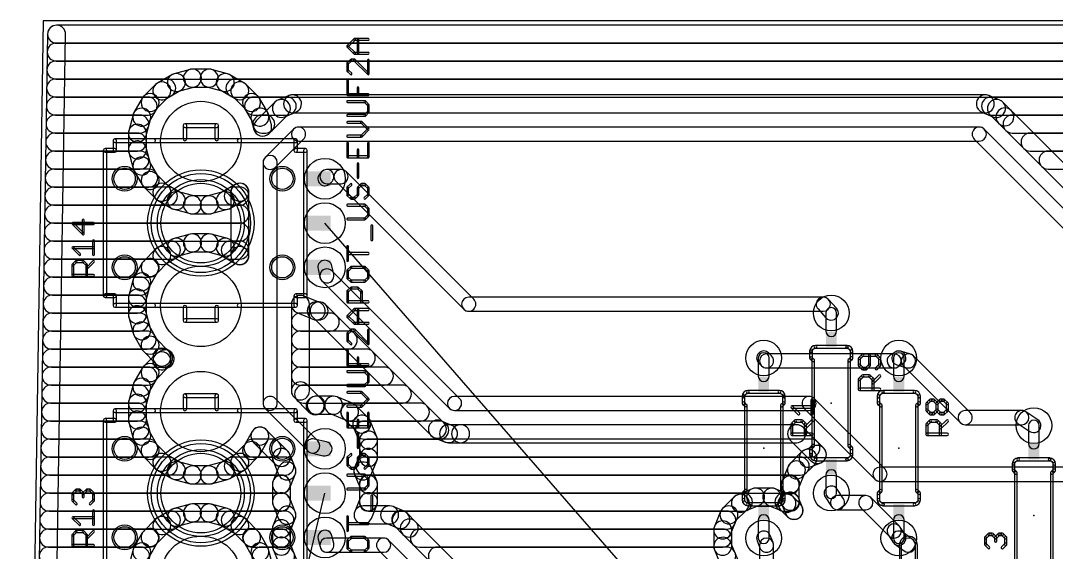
# Model space of a CAD drawing. Extents: x -1 to 100, y 0 to 80.
# Drawn here: x -1.3 to 57.1, y 50 to 80 of the extents above; entities that cross this region are included whole.
import ezdxf

# ---------------------------------------------------------------- set-up
doc = ezdxf.new("R2010")
doc.units = 0
for name, color, linetype in [('1', 22, 'CONTINUOUS'), ('17', 82, 'CONTINUOUS'), ('19', 53, 'CONTINUOUS'), ('20', 7, 'CONTINUOUS'), ('21', 253, 'CONTINUOUS'), ('23', 7, 'CONTINUOUS'), ('25', 253, 'CONTINUOUS'), ('27', 253, 'CONTINUOUS'), ('51', 253, 'CONTINUOUS')]:
    doc.layers.add(name, color=color, linetype=linetype)

# ---------------------------------------------------------------- blocks, each defined once
blk = doc.blocks.new('RECT')
blk.add_solid([(-0.5, -0.5), (0.5, -0.5), (-0.5, 0.5), (0.5, 0.5)])
blk = doc.blocks.new('ROUNDP')
blk.add_circle((0, 0), 0.5)

msp = doc.modelspace()

# ---------------------------------------------------------------- linework, layer by layer
at = {"layer": '1'}
for points in [[(0.0121, 0.7539), (1.2579, 79.2299, 1), (0.2421, 79.2461), (-1.0037, 0.7701, 1)], [(0.75, 78.73), (99.2258, 78.73, 1), (99.2258, 79.746), (0.75, 79.746, 1)], [(0.734, 77.724), (99.2098, 77.724, 1), (99.2098, 78.74), (0.734, 78.74, 1)], [(0.7179, 76.708), (99.1937, 76.708, 1), (99.1937, 77.724), (0.7179, 77.724, 1)], [(8.2875, 77.2487), (7.3775, 77.0049, 1), (7.6404, 76.0235), (8.5504, 76.2673, 1)], [(9.3611, 77.266), (8.4189, 77.266, 1), (8.4189, 76.25), (9.3611, 76.25, 1)], [(10.4025, 77.0049), (9.4925, 77.2487, 1), (9.2296, 76.2673), (10.1396, 76.0235, 1)], [(0.7018, 75.692), (6.9648, 75.692, 1), (6.9648, 76.708), (0.7018, 76.708, 1)], [(6.3338, 76.4023), (5.6677, 75.7362, 1), (6.3861, 75.0177), (7.0523, 75.6839, 1)], [(7.2549, 76.9541), (6.4391, 76.483, 1), (6.9471, 75.6032), (7.7629, 76.0742, 1)], [(11.3409, 76.483), (10.5251, 76.9541, 1), (10.0171, 76.0742), (10.8329, 75.6032, 1)], [(10.8152, 75.692), (99.1776, 75.692, 1), (99.1776, 76.708), (10.8152, 76.708, 1)], [(12.1123, 75.7362), (11.4462, 76.4023, 1), (10.7277, 75.6839), (11.3939, 75.0177, 1)], [(0.6856, 74.676), (5.9155, 74.676, 1), (5.9155, 75.692), (0.6856, 75.692, 1)], [(5.5869, 75.6309), (5.1159, 74.8151, 1), (5.9958, 74.3071), (6.4668, 75.1229, 1)], [(12.6641, 74.8151), (12.193, 75.6309, 1), (11.3132, 75.1229), (11.7842, 74.3071, 1)], [(11.8645, 74.676), (13.7609, 74.676, 1), (13.7609, 75.692), (11.8645, 75.692, 1)], [(13.0733, 75.4072), (12.0174, 74.3513, 1), (12.7358, 73.6329), (13.7917, 74.6888, 1)], [(13.8659, 75.7773), (13.2381, 75.5173, 1), (13.6269, 74.5786), (14.2547, 74.8387, 1)], [(53.1397, 75.816), (14.0603, 75.816, 1), (14.0603, 74.8), (53.1397, 74.8, 1)], [(53.9619, 75.5173), (53.3341, 75.7773, 1), (52.9453, 74.8387), (53.5731, 74.5786, 1)], [(53.4391, 74.676), (99.1615, 74.676, 1), (99.1615, 75.692), (53.4391, 75.692, 1)], [(54.6072, 74.9267), (54.1267, 75.4072, 1), (53.4083, 74.6888), (53.8888, 74.2083, 1)], [(5.0651, 74.6925), (4.8213, 73.7825, 1), (5.8027, 73.5196), (6.0465, 74.4296, 1)], [(12.8673, 74.1236), (12.7149, 74.6925, 1), (11.7335, 74.4296), (11.8859, 73.8606, 1)], [(85.8072, 43.7267), (54.6072, 74.9267, 1), (53.8888, 74.2083), (85.0888, 43.0083, 1)], [(0.6695, 73.66), (5.4505, 73.66, 1), (5.4505, 74.676), (0.6695, 74.676, 1)], [(12.3295, 73.66), (12.5525, 73.66, 1), (12.5525, 74.676), (12.3295, 74.676, 1)], [(54.6475, 73.66), (99.1453, 73.66, 1), (99.1453, 74.676), (54.6475, 74.676, 1)], [(0.6534, 72.644), (5.312, 72.644, 1), (5.312, 73.66), (0.6534, 73.66, 1)], [(4.804, 73.6511), (4.804, 72.7089, 1), (5.82, 72.7089), (5.82, 73.6511, 1)], [(13.0828, 71.7172), (14.6828, 73.3172, 1), (14.1172, 73.8828), (12.5172, 72.2828, 1)], [(14.4, 73.2), (52.8, 73.2, 1), (52.8, 74), (14.4, 74, 1)], [(52.5172, 73.3172), (83.7172, 42.1172, 1), (84.2828, 42.6828), (53.0828, 73.8828, 1)], [(55.6635, 72.644), (99.1292, 72.644, 1), (99.1292, 73.66), (55.6635, 73.66, 1)], [(4.8213, 72.5775), (5.0651, 71.6675, 1), (6.0465, 71.9304), (5.8027, 72.8404, 1)], [(0.6372, 71.628), (5.4655, 71.628, 1), (5.4655, 72.644), (0.6372, 72.644, 1)], [(56.6795, 71.628), (99.1131, 71.628, 1), (99.1131, 72.644), (56.6795, 72.644, 1)], [(5.1159, 71.5449), (5.5869, 70.7291, 1), (6.4668, 71.2371), (5.9958, 72.0529, 1)], [(13.2, 58.4), (13.2, 72, 1), (12.4, 72), (12.4, 58.4, 1)], [(0.6211, 70.612), (5.9478, 70.612, 1), (5.9478, 71.628), (0.6211, 71.628, 1)], [(5.6677, 70.6238), (6.3338, 69.9577, 1), (7.0523, 70.6761), (6.3861, 71.3423, 1)], [(15.7051, 71.4703), (15.5951, 71.3503, 1), (16.1849, 70.8097), (16.2949, 70.9297, 1)], [(16, 70.8), (16.8, 70.8, 1), (16.8, 71.6), (16, 71.6, 1)], [(16.5172, 70.9172), (23.7172, 63.7172, 1), (24.2828, 64.2828), (17.0828, 71.4828, 1)], [(6.4391, 69.8769), (7.2549, 69.4059, 1), (7.7629, 70.2858), (6.9471, 70.7568, 1)], [(10.5251, 69.4059), (11.3409, 69.8769, 1), (10.8329, 70.7568), (10.0171, 70.2858, 1)], [(11.4463, 69.9578), (11.4513, 69.9629, 1), (10.7327, 70.681), (10.7276, 70.676, 1)], [(10.584, 70.322), (10.584, 66.738, 1), (11.6, 66.738), (11.6, 70.322, 1)], [(0.605, 69.596), (7.0618, 69.596, 1), (7.0618, 70.612), (0.605, 70.612, 1)], [(7.3775, 69.3551), (8.2875, 69.1113, 1), (8.5504, 70.0927), (7.6404, 70.3365, 1)], [(8.4189, 69.094), (9.3611, 69.094, 1), (9.3611, 70.11), (8.4189, 70.11, 1)], [(9.4925, 69.1113), (10.4025, 69.3551, 1), (10.1396, 70.3365), (9.2296, 70.0927, 1)], [(10.7182, 69.596), (11.092, 69.596, 1), (11.092, 70.612), (10.7182, 70.612, 1)], [(0.5889, 68.58), (11.092, 68.58, 1), (11.092, 69.596), (0.5889, 69.596, 1)], [(0.5727, 67.564), (11.092, 67.564, 1), (11.092, 68.58), (0.5727, 68.58, 1)], [(8.2875, 67.9487), (7.3775, 67.7049, 1), (7.6404, 66.7235), (8.5504, 66.9673, 1)], [(9.3611, 67.966), (8.4189, 67.966, 1), (8.4189, 66.95), (9.3611, 66.95, 1)], [(10.4025, 67.7049), (9.4925, 67.9487, 1), (9.2296, 66.9673), (10.1396, 66.7235, 1)], [(0.5566, 66.548), (7.235, 66.548, 1), (7.235, 67.564), (0.5566, 67.564, 1)], [(6.3338, 67.1023), (5.6677, 66.4362, 1), (6.3861, 65.7177), (7.0523, 66.3839, 1)], [(7.2549, 67.6541), (6.4391, 67.183, 1), (6.9471, 66.3032), (7.7629, 66.7742, 1)], [(11.3409, 67.183), (10.5251, 67.6541, 1), (10.0171, 66.7742), (10.8329, 66.3032, 1)], [(10.545, 66.548), (11.092, 66.548, 1), (11.092, 67.564), (10.545, 67.564, 1)], [(11.4513, 67.0971), (11.4463, 67.1022, 1), (10.7276, 66.384), (10.7327, 66.3789, 1)], [(0.5405, 65.532), (6.0056, 65.532, 1), (6.0056, 66.548), (0.5405, 66.548, 1)], [(5.5869, 66.3309), (5.1159, 65.5151, 1), (5.9958, 65.0071), (6.4668, 65.8229, 1)], [(16.3899, 65.6894), (16.2799, 66.1694, 1), (15.5001, 65.9906), (15.6101, 65.5106, 1)], [(0.5243, 64.516), (5.4923, 64.516, 1), (5.4923, 65.532), (0.5243, 65.532, 1)], [(5.0651, 65.3925), (4.8213, 64.4825, 1), (5.8027, 64.2196), (6.0465, 65.1296, 1)], [(15.7172, 65.3172), (22.9172, 58.1172, 1), (23.4828, 58.6828), (16.2828, 65.8828, 1)], [(4.804, 64.3511), (4.804, 63.4089, 1), (5.82, 63.4089), (5.82, 64.3511, 1)], [(0.5082, 63.5), (5.312, 63.5, 1), (5.312, 64.516), (0.5082, 64.516, 1)], [(14.3136, 63.5226), (15.2067, 63.1527, 1), (15.5955, 64.0913), (14.7024, 64.4613, 1)], [(15.016, 59.1075), (15.016, 63.9919, 1), (14, 63.9919), (14, 59.1075, 1)], [(24, 63.6), (44, 63.6, 1), (44, 64.4), (24, 64.4, 1)], [(43.7027, 63.7324), (44.1527, 63.2324, 1), (44.7473, 63.7676), (44.2973, 64.2676, 1)], [(4.8213, 63.2775), (5.0651, 62.3675, 1), (6.0465, 62.6304), (5.8027, 63.5404, 1)], [(15.4011, 63.114), (15.5625, 63.114, 1), (15.5625, 64.13), (15.4011, 64.13, 1)], [(15.2033, 63.2628), (21.8733, 56.5928, 1), (22.5917, 57.3112), (15.9217, 63.9812, 1)], [(0.4921, 62.484), (5.4237, 62.484, 1), (5.4237, 63.5), (0.4921, 63.5, 1)], [(14.508, 62.484), (16.1925, 62.484, 1), (16.1925, 63.5), (14.508, 63.5, 1)], [(5.1159, 62.2449), (5.5869, 61.4291, 1), (6.4668, 61.9371), (5.9958, 62.7529, 1)], [(0.476, 61.468), (5.8578, 61.468, 1), (5.8578, 62.484), (0.476, 62.484, 1)], [(5.6677, 61.3238), (6.3338, 60.6577, 1), (7.0523, 61.3761), (6.3861, 62.0423, 1)], [(14.508, 61.468), (17.2085, 61.468, 1), (17.2085, 62.484), (14.508, 62.484, 1)], [(0.4598, 60.452), (6.7916, 60.452, 1), (6.7916, 61.468), (0.4598, 61.468, 1)], [(6.4391, 60.5769), (6.6242, 60.4701, 1), (7.1322, 61.3499), (6.9471, 61.4568, 1)], [(6.6242, 61.3499), (6.4391, 61.2431, 1), (6.9471, 60.3632), (7.1322, 60.4701, 1)], [(14.508, 60.452), (18.2245, 60.452, 1), (18.2245, 61.468), (14.508, 61.468, 1)], [(41.0828, 61.0828), (40.9228, 61.2428, 1), (40.3572, 60.6772), (40.5172, 60.5172, 1)], [(48.2096, 60.4593), (48.4696, 60.6193, 1), (48.0504, 61.3007), (47.7904, 61.1407, 1)], [(48.9136, 61.1835), (48.3736, 61.3435, 1), (48.1464, 60.5765), (48.6864, 60.4165, 1)], [(6.3338, 61.1623), (5.6677, 60.4962, 1), (6.3861, 59.7777), (7.0523, 60.4439, 1)], [(48, 61.2), (40.8, 61.2, 1), (40.8, 60.4), (48, 60.4, 1)], [(48.5172, 60.5172), (51.7172, 57.3172, 1), (52.2828, 57.8828), (49.0828, 61.0828, 1)], [(0.4437, 59.436), (5.9155, 59.436, 1), (5.9155, 60.452), (0.4437, 60.452, 1)], [(5.5869, 60.3909), (5.1159, 59.5751, 1), (5.9958, 59.0671), (6.4668, 59.8829, 1)], [(14.508, 59.436), (19.2405, 59.436, 1), (19.2405, 60.452), (14.508, 60.452, 1)], [(5.0651, 59.4525), (4.8213, 58.5425, 1), (5.8027, 58.2796), (6.0465, 59.1896, 1)], [(15.7012, 58.6327), (14.8672, 59.4667, 1), (14.1488, 58.7483), (14.9827, 57.9143, 1)], [(0.4276, 58.42), (5.4505, 58.42, 1), (5.4505, 59.436), (0.4276, 59.436, 1)], [(14.6875, 58.42), (20.2565, 58.42, 1), (20.2565, 59.436), (14.6875, 59.436, 1)], [(0.4114, 57.404), (5.312, 57.404, 1), (5.312, 58.42), (0.4114, 58.42, 1)], [(4.804, 58.4111), (4.804, 57.4689, 1), (5.82, 57.4689), (5.82, 58.4111, 1)], [(15.4828, 56.2828), (13.0828, 58.6828, 1), (12.5172, 58.1172), (14.9172, 55.7172, 1)], [(15.2067, 58.7673), (15.1475, 58.7428, 1), (15.5364, 57.8042), (15.5955, 57.8287, 1)], [(16.3789, 58.806), (15.4011, 58.806, 1), (15.4011, 57.79), (16.3789, 57.79, 1)], [(17.4767, 58.3931), (16.5733, 58.7673, 1), (16.1845, 57.8287), (17.0879, 57.4545, 1)], [(18.333, 57.5916), (17.6416, 58.283, 1), (16.9231, 57.5646), (17.6146, 56.8731, 1)], [(17.2941, 57.404), (21.2725, 57.404, 1), (21.2725, 58.42), (17.2941, 58.42, 1)], [(23.2, 58), (43.2, 58, 1), (43.2, 58.8), (23.2, 58.8, 1)], [(42.9172, 58.1172), (46.9172, 54.1172, 1), (47.4828, 54.6828), (43.4828, 58.6828, 1)], [(4.8213, 57.3375), (5.0651, 56.4275, 1), (6.0465, 56.6904), (5.8027, 57.6004, 1)], [(52, 57.2), (55.2, 57.2, 1), (55.2, 58), (52, 58, 1)], [(54.9793, 57.2664), (55.6593, 56.8164, 1), (56.1007, 57.4836), (55.4207, 57.9336, 1)], [(0.3953, 56.388), (5.4655, 56.388, 1), (5.4655, 57.404), (0.3953, 57.404, 1)], [(18.8173, 56.5233), (18.4431, 57.4267, 1), (17.5045, 57.0379), (17.8787, 56.1345, 1)], [(18.1131, 56.388), (22.3678, 56.388, 1), (22.3678, 57.404), (18.1131, 57.404, 1)], [(22.0381, 56.4827), (22.6659, 56.2227, 1), (23.0547, 57.1613), (22.4269, 57.4214, 1)], [(5.1159, 56.3049), (5.5869, 55.4891, 1), (6.4668, 55.9971), (5.9958, 56.8129, 1)], [(12.193, 55.4891), (12.6641, 56.3049, 1), (11.7842, 56.8129), (11.3132, 55.9971, 1)], [(12.7149, 56.4277), (12.7152, 56.4288, 1), (11.7337, 56.6913), (11.7334, 56.6902, 1)], [(11.8653, 56.2009), (13.0728, 54.9933, 1), (13.7912, 55.7117), (12.5837, 56.9193, 1)], [(18.856, 55.3511), (18.856, 56.3289, 1), (17.84, 56.3289), (17.84, 55.3511, 1)], [(22.8603, 56.184), (23.5397, 56.184, 1), (23.5397, 57.2), (22.8603, 57.2, 1)], [(23.5397, 56.184), (42.4925, 56.184, 1), (42.4925, 57.2), (23.5397, 57.2, 1)], [(42.1333, 56.3328), (43.3055, 55.1606, 1), (44.0239, 55.879), (42.8517, 57.0512, 1)], [(0.3792, 55.372), (5.9478, 55.372, 1), (5.9478, 56.388), (0.3792, 56.388, 1)], [(5.6677, 55.3838), (6.3338, 54.7177, 1), (7.0523, 55.4361), (6.3861, 56.1023, 1)], [(11.4462, 54.7177), (12.1123, 55.3838, 1), (11.3939, 56.1023), (10.7277, 55.4361, 1)], [(11.8322, 55.372), (12.9045, 55.372, 1), (12.9045, 56.388), (11.8322, 56.388, 1)], [(15.1096, 55.6103), (15.7996, 55.4503, 1), (15.9804, 56.2297), (15.2904, 56.3897, 1)], [(18.348, 55.372), (43.3045, 55.372, 1), (43.3045, 56.388), (18.348, 56.388, 1)], [(6.4391, 54.6369), (7.2549, 54.1659, 1), (7.7629, 55.0458), (6.9471, 55.5168, 1)], [(10.5251, 54.1659), (11.3409, 54.6369, 1), (10.8329, 55.5168), (10.0171, 55.0458, 1)], [(12.924, 55.3525), (12.924, 55.3511, 1), (13.94, 55.3511), (13.94, 55.3525, 1)], [(12.9627, 55.1567), (13.2779, 54.3956, 1), (14.2166, 54.7844), (13.9013, 55.5455, 1)], [(18.5021, 54.3956), (18.8173, 55.1567, 1), (17.8787, 55.5455), (17.5634, 54.7844, 1)], [(42.7798, 55.6613), (42.1287, 55.0102, 1), (42.8472, 54.2918), (43.4982, 54.9428, 1)], [(43.4703, 55.9891), (42.9446, 55.7714, 1), (43.3334, 54.8327), (43.8591, 55.0505, 1)], [(0.3631, 54.356), (7.0618, 54.356, 1), (7.0618, 55.372), (0.3631, 55.372, 1)], [(7.3775, 54.1151), (8.2875, 53.8713, 1), (8.5504, 54.8527), (7.6404, 55.0965, 1)], [(9.4925, 53.8713), (10.4025, 54.1151, 1), (10.1396, 55.0965), (9.2296, 54.8527, 1)], [(10.7182, 54.356), (13.6338, 54.356, 1), (13.6338, 55.372), (10.7182, 55.372, 1)], [(13.2779, 54.7844), (12.9627, 54.0233, 1), (13.9013, 53.6345), (14.2166, 54.3956, 1)], [(18.8173, 54.0233), (18.5021, 54.7844, 1), (17.5634, 54.3956), (17.8787, 53.6345, 1)], [(18.1462, 54.356), (42.7009, 54.356, 1), (42.7009, 55.372), (18.1462, 55.372, 1)], [(42.0186, 54.8454), (41.6663, 53.9948, 1), (42.6049, 53.606), (42.9573, 54.4566, 1)], [(0.3469, 53.34), (13.4399, 53.34, 1), (13.4399, 54.356), (0.3469, 54.356, 1)], [(8.4189, 53.854), (9.3611, 53.854, 1), (9.3611, 54.87), (8.4189, 54.87, 1)], [(12.924, 53.8289), (12.924, 52.8511, 1), (13.94, 52.8511), (13.94, 53.8289, 1)], [(18.3401, 53.34), (42.1553, 53.34, 1), (42.1553, 54.356), (18.3401, 54.356, 1)], [(18.856, 52.8511), (18.856, 53.8289, 1), (17.84, 53.8289), (17.84, 52.8511, 1)], [(47.2, 54), (68.8, 54, 1), (68.8, 54.8), (47.2, 54.8, 1)], [(41.6276, 53.8004), (41.6276, 52.8796, 1), (42.6436, 52.8796), (42.6436, 53.8004, 1)], [(0.3308, 52.324), (13.4399, 52.324, 1), (13.4399, 53.34), (0.3308, 53.34, 1)], [(12.9627, 52.6567), (13.2779, 51.8956, 1), (14.2166, 52.2844), (13.9013, 53.0455, 1)], [(18.5095, 51.9136), (18.8173, 52.6567, 1), (17.8787, 53.0455), (17.5709, 52.3024, 1)], [(18.3401, 52.324), (39.4979, 52.324, 1), (39.4979, 53.34), (18.3401, 53.34, 1)], [(38.9698, 53.1213), (38.3187, 52.4702, 1), (39.0372, 51.7518), (39.6882, 52.4028, 1)], [(39.9852, 53.5837), (39.1346, 53.2314, 1), (39.5234, 52.2927), (40.374, 52.6451, 1)], [(41.1004, 53.6224), (40.1796, 53.6224, 1), (40.1796, 52.6064), (41.1004, 52.6064, 1)], [(42.1454, 53.2314), (41.2948, 53.5837, 1), (40.906, 52.6451), (41.7566, 52.2927, 1)], [(41.7821, 52.324), (42.1553, 52.324, 1), (42.1553, 53.34), (41.7821, 53.34, 1)], [(42.7085, 52.723), (42.3102, 53.1213, 1), (41.5918, 52.4028), (41.9901, 52.0046, 1)], [(41.6663, 52.6852), (41.88, 52.1694, 1), (42.8186, 52.5582), (42.6049, 53.074, 1)], [(45.1357, 53.0176), (44.7857, 53.5576, 1), (44.1143, 53.1224), (44.4643, 52.5824, 1)], [(46.4, 53.2), (44.8, 53.2, 1), (44.8, 52.4), (46.4, 52.4, 1)], [(48.2828, 51.4828), (46.6828, 53.0828, 1), (46.1172, 52.5172), (47.7172, 50.9172, 1)], [(8.2875, 52.7087), (7.3775, 52.4649, 1), (7.6404, 51.4835), (8.5504, 51.7273, 1)], [(9.3611, 52.726), (8.4189, 52.726, 1), (8.4189, 51.71), (9.3611, 51.71, 1)], [(10.4025, 52.4649), (9.4925, 52.7087, 1), (9.2296, 51.7273), (10.1396, 51.4835, 1)], [(13.2779, 52.2844), (12.9627, 51.5233, 1), (13.9013, 51.1345), (14.2166, 51.8956, 1)], [(19.5397, 52.616), (18.0402, 52.616, 1), (18.0402, 51.6), (19.5397, 51.6, 1)], [(20.3619, 52.3173), (19.7341, 52.5773, 1), (19.3453, 51.6387), (19.9731, 51.3786, 1)], [(38.2086, 52.3054), (37.8563, 51.4548, 1), (38.7949, 51.066), (39.1473, 51.9166, 1)], [(0.3147, 51.308), (7.235, 51.308, 1), (7.235, 52.324), (0.3147, 52.324, 1)], [(6.3338, 51.8623), (5.6677, 51.1962, 1), (6.3861, 50.4777), (7.0523, 51.1439, 1)], [(7.2549, 52.4141), (6.4391, 51.943, 1), (6.9471, 51.0632), (7.7629, 51.5342, 1)], [(11.3409, 51.943), (10.5251, 52.4141, 1), (10.0171, 51.5342), (10.8329, 51.0632, 1)], [(10.545, 51.308), (13.6338, 51.308, 1), (13.6338, 52.324), (10.545, 52.324, 1)], [(12.1123, 51.1962), (11.4462, 51.8623, 1), (10.7277, 51.1439), (11.3939, 50.4777, 1)], [(21.0072, 51.7267), (20.5267, 52.2072, 1), (19.8083, 51.4888), (20.2888, 51.0083, 1)], [(20.1995, 51.308), (38.5558, 51.308, 1), (38.5558, 52.324), (20.1995, 52.324, 1)], [(12.924, 51.3289), (12.924, 50.3511, 1), (13.94, 50.3511), (13.94, 51.3289, 1)], [(27.2845, 45.4494), (21.0072, 51.7267, 1), (20.2888, 51.0083), (26.5661, 44.7309, 1)], [(37.8176, 51.2604), (37.8176, 50.3396, 1), (38.8336, 50.3396), (38.8336, 51.2604, 1)], [(47.6646, 50.982), (47.9246, 50.582, 1), (48.5954, 51.018), (48.3354, 51.418, 1)], [(0.2985, 50.292), (6.0056, 50.292, 1), (6.0056, 51.308), (0.2985, 51.308, 1)], [(5.5869, 51.0909), (5.1159, 50.2751, 1), (5.9958, 49.7671), (6.4668, 50.5829, 1)], [(12.6641, 50.2751), (12.193, 51.0909, 1), (11.3132, 50.5829), (11.7842, 49.7671, 1)], [(11.7744, 50.292), (13.432, 50.292, 1), (13.432, 51.308), (11.7744, 51.308, 1)], [(12.9627, 50.1567), (13.3369, 49.2533, 1), (14.2755, 49.6421), (13.9013, 50.5455, 1)], [(16.3881, 50.497), (16.2781, 50.937, 1), (15.5019, 50.743), (15.6119, 50.303, 1)], [(21.2155, 50.292), (38.3256, 50.292, 1), (38.3256, 51.308), (21.2155, 51.308, 1)], [(37.8563, 50.1452), (38.2086, 49.2946, 1), (39.1473, 49.6834), (38.7949, 50.534, 1)], [(41.1714, 50.5486), (41.0114, 50.9486, 1), (40.2686, 50.6514), (40.4286, 50.2514, 1)], [(49.0381, 50.7214), (48.4981, 51.1214, 1), (48.0219, 50.4786), (48.5619, 50.0786, 1)], [(48.292, 50.4), (48.292, 45.18, 1), (49.308, 45.18), (49.308, 50.4, 1)], [(0.2824, 49.276), (5.4923, 49.276, 1), (5.4923, 50.292), (0.2824, 50.292, 1)], [(5.0651, 50.1525), (4.8213, 49.2425, 1), (5.8027, 48.9796), (6.0465, 49.8896, 1)], [(12.9587, 49.2425), (12.7149, 50.1525, 1), (11.7335, 49.8896), (11.9773, 48.9796, 1)], [(12.2877, 49.276), (13.6669, 49.276, 1), (13.6669, 50.292), (12.2877, 50.292, 1)], [(16, 50), (19.2, 50, 1), (19.2, 50.8), (16, 50.8, 1)], [(18.9172, 50.1172), (28.5172, 40.5172, 1), (29.0828, 41.0828), (19.4828, 50.6828, 1)], [(22.2315, 49.276), (38.5558, 49.276, 1), (38.5558, 50.292), (22.2315, 50.292, 1)], [(41.2, 45.6), (41.2, 50.4, 1), (40.4, 50.4), (40.4, 45.6, 1)], [(48.4, 50.4), (48.4, 37.6, 1), (49.2, 37.6), (49.2, 50.4, 1)]]:
    msp.add_lwpolyline(points, format="xyb", close=True, dxfattribs=at)
at = {"layer": '19'}
for p, q in [((45.72, 34.29), (15.89, 68.58)), ((8.89, 24.13), (15.89, 53.34))]:
    msp.add_line(p, q, dxfattribs=at)
at = {"layer": '20'}
for p, q in [((0, 80), (-1.27, 0)), ((100, 80), (0, 80))]:
    msp.add_line(p, q, dxfattribs=at)
at = {"layer": '21'}
for points in [[(3.9384, 73.23), (3.9384, 72.68, 1), (4.1416, 72.68), (4.1416, 73.23, 1)], [(4.04, 73.1284), (6.24, 73.1284, 1), (6.24, 73.3316), (4.04, 73.3316, 1)], [(11.04, 73.1284), (14.24, 73.1284, 1), (14.24, 73.3316), (11.04, 73.3316, 1)], [(14.3416, 72.68), (14.3416, 73.23, 1), (14.1384, 73.23), (14.1384, 72.68, 1)], [(3.5916, 64.48), (3.5916, 72.68, 1), (3.3884, 72.68), (3.3884, 64.48, 1)], [(4.04, 72.7816), (3.49, 72.7816, 1), (3.49, 72.5784), (4.04, 72.5784, 1)], [(14.79, 72.7816), (14.24, 72.7816, 1), (14.24, 72.5784), (14.79, 72.5784, 1)], [(14.6884, 72.68), (14.6884, 64.48, 1), (14.8916, 64.48), (14.8916, 72.68, 1)], [(3.49, 64.3784), (4.04, 64.3784, 1), (4.04, 64.5816), (3.49, 64.5816, 1)], [(3.9384, 64.48), (3.9384, 63.93, 1), (4.1416, 63.93), (4.1416, 64.48, 1)], [(14.24, 64.3784), (14.79, 64.3784, 1), (14.79, 64.5816), (14.24, 64.5816, 1)], [(14.3416, 63.93), (14.3416, 64.48, 1), (14.1384, 64.48), (14.1384, 63.93, 1)], [(6.24, 64.0316), (4.04, 64.0316, 1), (4.04, 63.8284), (6.24, 63.8284, 1)], [(14.24, 64.0316), (11.04, 64.0316, 1), (11.04, 63.8284), (14.24, 63.8284, 1)], [(43.561, 61.5188, 1), (43.561, 61.6712, 0.4142), (43.2308, 61.341, 1), (43.3832, 61.341, -0.4142)], [(43.2308, 61.341), (43.2308, 60.96, 1), (43.3832, 60.96), (43.3832, 61.341, 1)], [(43.561, 61.5188), (45.339, 61.5188, 1), (45.339, 61.6712), (43.561, 61.6712, 1)], [(45.5168, 61.341, 1), (45.6692, 61.341, 0.4142), (45.339, 61.6712, 1), (45.339, 61.5188, -0.4142)], [(45.5168, 61.341), (45.5168, 60.96, 1), (45.6692, 60.96), (45.6692, 61.341, 1)], [(43.4879, 60.8869), (43.3609, 61.0139, 1), (43.2531, 60.9061), (43.3801, 60.7791, 1)], [(43.5102, 56.007), (43.5102, 60.833, 1), (43.3578, 60.833), (43.3578, 56.007, 1)], [(45.5199, 60.7791), (45.6469, 60.9061, 1), (45.5391, 61.0139), (45.4121, 60.8869, 1)], [(45.5422, 56.007), (45.5422, 60.833, 1), (45.3898, 60.833), (45.3898, 56.007, 1)], [(39.751, 58.9788, 1), (39.751, 59.1312, 0.4142), (39.4208, 58.801, 1), (39.5732, 58.801, -0.4142)], [(39.751, 58.9788), (41.529, 58.9788, 1), (41.529, 59.1312), (39.751, 59.1312, 1)], [(41.7068, 58.801, 1), (41.8592, 58.801, 0.4142), (41.529, 59.1312, 1), (41.529, 58.9788, -0.4142)], [(47.371, 58.9788, 1), (47.371, 59.1312, 0.4142), (47.0408, 58.801, 1), (47.1932, 58.801, -0.4142)], [(47.371, 58.9788), (49.149, 58.9788, 1), (49.149, 59.1312), (47.371, 59.1312, 1)], [(49.3268, 58.801, 1), (49.4792, 58.801, 0.4142), (49.149, 59.1312, 1), (49.149, 58.9788, -0.4142)], [(39.4208, 58.801), (39.4208, 58.42, 1), (39.5732, 58.42), (39.5732, 58.801, 1)], [(39.6779, 58.3469), (39.5509, 58.4739, 1), (39.4431, 58.3661), (39.5701, 58.2391, 1)], [(41.7099, 58.2391), (41.8369, 58.3661, 1), (41.7291, 58.4739), (41.6021, 58.3469, 1)], [(41.7068, 58.801), (41.7068, 58.42, 1), (41.8592, 58.42), (41.8592, 58.801, 1)], [(47.0408, 58.801), (47.0408, 58.42, 1), (47.1932, 58.42), (47.1932, 58.801, 1)], [(47.2979, 58.3469), (47.1709, 58.4739, 1), (47.0631, 58.3661), (47.1901, 58.2391, 1)], [(49.3299, 58.2391), (49.4569, 58.3661, 1), (49.3491, 58.4739), (49.2221, 58.3469, 1)], [(49.3268, 58.801), (49.3268, 58.42, 1), (49.4792, 58.42), (49.4792, 58.801, 1)], [(3.9384, 57.99), (3.9384, 57.44, 1), (4.1416, 57.44), (4.1416, 57.99, 1)], [(4.04, 57.8884), (6.24, 57.8884, 1), (6.24, 58.0916), (4.04, 58.0916, 1)], [(11.04, 57.8884), (14.24, 57.8884, 1), (14.24, 58.0916), (11.04, 58.0916, 1)], [(14.3416, 57.44), (14.3416, 57.99, 1), (14.1384, 57.99), (14.1384, 57.44, 1)], [(39.7002, 53.467), (39.7002, 58.293, 1), (39.5478, 58.293), (39.5478, 53.467, 1)], [(41.7322, 53.467), (41.7322, 58.293, 1), (41.5798, 58.293), (41.5798, 53.467, 1)], [(47.3202, 53.467), (47.3202, 58.293, 1), (47.1678, 58.293), (47.1678, 53.467, 1)], [(49.3522, 53.467), (49.3522, 58.293, 1), (49.1998, 58.293), (49.1998, 53.467, 1)], [(3.5916, 49.24), (3.5916, 57.44, 1), (3.3884, 57.44), (3.3884, 49.24, 1)], [(4.04, 57.5416), (3.49, 57.5416, 1), (3.49, 57.3384), (4.04, 57.3384, 1)], [(14.79, 57.5416), (14.24, 57.5416, 1), (14.24, 57.3384), (14.79, 57.3384, 1)], [(14.6884, 57.44), (14.6884, 49.24, 1), (14.8916, 49.24), (14.8916, 57.44, 1)], [(43.3801, 56.0609), (43.2531, 55.9339, 1), (43.3609, 55.8261), (43.4879, 55.9531, 1)], [(45.4121, 55.9531), (45.5391, 55.8261, 1), (45.6469, 55.9339), (45.5199, 56.0609, 1)], [(43.3832, 55.499), (43.3832, 55.88, 1), (43.2308, 55.88), (43.2308, 55.499, 1)], [(43.3832, 55.499, 1), (43.2308, 55.499, 0.4142), (43.561, 55.1688, 1), (43.561, 55.3212, -0.4142)], [(45.339, 55.3212, 1), (45.339, 55.1688, 0.4142), (45.6692, 55.499, 1), (45.5168, 55.499, -0.4142)], [(45.6692, 55.499), (45.6692, 55.88, 1), (45.5168, 55.88), (45.5168, 55.499, 1)], [(43.561, 55.1688), (45.339, 55.1688, 1), (45.339, 55.3212), (43.561, 55.3212, 1)], [(54.991, 55.1688, 1), (54.991, 55.3212, 0.4142), (54.6608, 54.991, 1), (54.8132, 54.991, -0.4142)], [(54.6608, 54.991), (54.6608, 54.61, 1), (54.8132, 54.61), (54.8132, 54.991, 1)], [(56.769, 55.3212), (54.991, 55.3212, 1), (54.991, 55.1688), (56.769, 55.1688, 1)], [(56.9468, 54.991, 1), (57.0992, 54.991, 0.4142), (56.769, 55.3212, 1), (56.769, 55.1688, -0.4142)], [(56.9468, 54.991), (56.9468, 54.61, 1), (57.0992, 54.61), (57.0992, 54.991, 1)], [(54.9179, 54.5369), (54.7909, 54.6639, 1), (54.6831, 54.5561), (54.8101, 54.4291, 1)], [(54.7878, 54.483), (54.7878, 49.657, 1), (54.9402, 49.657), (54.9402, 54.483, 1)], [(56.9499, 54.4291), (57.0769, 54.5561, 1), (56.9691, 54.6639), (56.8421, 54.5369, 1)], [(56.8198, 54.483), (56.8198, 49.657, 1), (56.9722, 49.657), (56.9722, 54.483, 1)], [(39.5701, 53.5209), (39.4431, 53.3939, 1), (39.5509, 53.2861), (39.6779, 53.4131, 1)], [(39.5732, 52.959), (39.5732, 53.34, 1), (39.4208, 53.34), (39.4208, 52.959, 1)], [(41.6021, 53.4131), (41.7291, 53.2861, 1), (41.8369, 53.3939), (41.7099, 53.5209, 1)], [(41.8592, 52.959), (41.8592, 53.34, 1), (41.7068, 53.34), (41.7068, 52.959, 1)], [(47.1901, 53.5209), (47.0631, 53.3939, 1), (47.1709, 53.2861), (47.2979, 53.4131, 1)], [(47.1932, 52.959), (47.1932, 53.34, 1), (47.0408, 53.34), (47.0408, 52.959, 1)], [(49.2221, 53.4131), (49.3491, 53.2861, 1), (49.4569, 53.3939), (49.3299, 53.5209, 1)], [(49.4792, 52.959), (49.4792, 53.34, 1), (49.3268, 53.34), (49.3268, 52.959, 1)], [(39.5732, 52.959, 1), (39.4208, 52.959, 0.4142), (39.751, 52.6288, 1), (39.751, 52.7812, -0.4142)], [(39.751, 52.6288), (41.529, 52.6288, 1), (41.529, 52.7812), (39.751, 52.7812, 1)], [(41.529, 52.7812, 1), (41.529, 52.6288, 0.4142), (41.8592, 52.959, 1), (41.7068, 52.959, -0.4142)], [(47.1932, 52.959, 1), (47.0408, 52.959, 0.4142), (47.371, 52.6288, 1), (47.371, 52.7812, -0.4142)], [(47.371, 52.6288), (49.149, 52.6288, 1), (49.149, 52.7812), (47.371, 52.7812, 1)], [(49.149, 52.7812, 1), (49.149, 52.6288, 0.4142), (49.4792, 52.959, 1), (49.3268, 52.959, -0.4142)]]:
    msp.add_lwpolyline(points, format="xyb", close=True, dxfattribs=at)
for centre, radius in [((4.59, 71.08), 0.7008), ((4.59, 71.08), 0.5992), ((8.89, 68.58), 3.0016), ((8.89, 68.58), 2.7984), ((13.49, 71.08), 0.7008), ((13.49, 71.08), 0.5992), ((8.89, 68.58), 2.4517), ((8.89, 68.58), 2.2485), ((4.59, 66.08), 0.7008), ((4.59, 66.08), 0.5992), ((13.49, 66.08), 0.7008), ((13.49, 66.08), 0.5992), ((4.59, 55.84), 0.7008), ((4.59, 55.84), 0.5992), ((8.89, 53.34), 3.0016), ((8.89, 53.34), 2.7984), ((13.49, 55.84), 0.7008), ((13.49, 55.84), 0.5992), ((8.89, 53.34), 2.4517), ((8.89, 53.34), 2.2485), ((4.59, 50.84), 0.7008), ((4.59, 50.84), 0.5992), ((13.49, 50.84), 0.7008), ((13.49, 50.84), 0.5992)]:
    msp.add_circle(centre, radius, dxfattribs=at)
at = {"layer": '23'}
for p in [(8.89, 68.58), (44.45, 58.42), (40.64, 55.88), (48.26, 55.88), (8.89, 53.34), (55.88, 52.07)]:
    msp.add_point(p, dxfattribs=at)
at = {"layer": '25'}
for points in [[(2.8392, 68.6051), (1.6698, 68.6051, 1), (1.6698, 68.5035), (2.8392, 68.5035, 1)], [(1.6339, 68.5184), (2.2186, 67.9337, 1), (2.2904, 68.0055), (1.7057, 68.5902, 1)], [(2.3053, 67.9696), (2.3053, 68.7492, 1), (2.2037, 68.7492), (2.2037, 67.9696, 1)], [(2.0955, 66.8361), (1.7057, 67.2259, 1), (1.6339, 67.1541), (2.0237, 66.7643, 1)], [(1.6698, 67.1392), (2.8392, 67.1392, 1), (2.8392, 67.2408), (1.6698, 67.2408, 1)], [(2.89, 66.8002), (2.89, 67.5798, 1), (2.7884, 67.5798), (2.7884, 66.8002, 1)], [(1.7057, 66.1796), (1.9006, 66.3745, 1), (1.8288, 66.4463), (1.6339, 66.2514, 1)], [(1.7206, 65.6308), (1.7206, 66.2155, 1), (1.619, 66.2155), (1.619, 65.6308, 1)], [(1.8647, 66.3596), (2.2545, 66.3596, 1), (2.2545, 66.4612), (1.8647, 66.4612, 1)], [(2.2186, 66.3745), (2.4135, 66.1796, 1), (2.4853, 66.2514), (2.2904, 66.4463, 1)], [(2.4853, 65.9847), (2.8751, 66.3745, 1), (2.8033, 66.4463), (2.4135, 66.0565, 1)], [(2.3986, 66.2155), (2.3986, 65.6308, 1), (2.5002, 65.6308), (2.5002, 66.2155, 1)], [(2.8392, 65.6816), (1.6698, 65.6816, 1), (1.6698, 65.58), (2.8392, 65.58, 1)], [(46.1823, 61.1697), (45.9916, 60.979, 1), (46.0814, 60.8892), (46.2721, 61.0798, 1)], [(45.973, 60.9341), (45.973, 60.5528, 1), (46.1, 60.5528), (46.1, 60.9341, 1)], [(46.9898, 61.1883), (46.2272, 61.1883, 1), (46.2272, 61.0613), (46.9898, 61.0613, 1)], [(46.672, 60.5528), (46.672, 61.1248, 1), (46.545, 61.1248), (46.545, 60.5528, 1)], [(47.2254, 60.979), (47.0347, 61.1697, 1), (46.9449, 61.0798), (47.1356, 60.8892, 1)], [(47.244, 60.5528), (47.244, 60.9341, 1), (47.117, 60.9341), (47.117, 60.5528, 1)], [(45.9916, 60.5079), (46.1823, 60.3172, 1), (46.2721, 60.407), (46.0814, 60.5977, 1)], [(46.2272, 60.2986), (46.4179, 60.2986, 1), (46.4179, 60.4256), (46.2272, 60.4256, 1)], [(46.4628, 60.3172), (46.6534, 60.5079, 1), (46.5636, 60.5977), (46.3729, 60.407, 1)], [(47.0347, 60.3172), (47.2254, 60.5079, 1), (47.1356, 60.5977), (46.9449, 60.407, 1)], [(46.0814, 59.7198), (46.2721, 59.9105, 1), (46.1823, 60.0003), (45.9916, 59.8096, 1)], [(46.1, 59.1927), (46.1, 59.7647, 1), (45.973, 59.7647), (45.973, 59.1927, 1)], [(46.2272, 59.8919), (46.6085, 59.8919, 1), (46.6085, 60.0189), (46.2272, 60.0189, 1)], [(46.5636, 59.9105), (46.7543, 59.7198, 1), (46.8441, 59.8096), (46.6534, 60.0003, 1)], [(46.8441, 59.5291), (47.2254, 59.9105, 1), (47.1356, 60.0003), (46.7543, 59.6189, 1)], [(46.7357, 59.7647), (46.7357, 59.1927, 1), (46.8627, 59.1927), (46.8627, 59.7647, 1)], [(47.1805, 59.2562), (46.0365, 59.2562, 1), (46.0365, 59.1292), (47.1805, 59.1292, 1)], [(43.434, 57.8221), (43.434, 58.5847, 1), (43.307, 58.5847), (43.307, 57.8221, 1)], [(49.8914, 58.3492), (50.0821, 58.5398, 1), (49.9923, 58.6297), (49.8016, 58.439, 1)], [(49.91, 58.0128), (49.91, 58.3941, 1), (49.783, 58.3941), (49.783, 58.0128, 1)], [(50.0372, 58.5213), (50.2279, 58.5213, 1), (50.2279, 58.6482), (50.0372, 58.6482, 1)], [(50.1829, 58.5398), (50.3736, 58.3492, 1), (50.4634, 58.439), (50.2728, 58.6297, 1)], [(50.4634, 58.3492), (50.6541, 58.5398, 1), (50.5643, 58.6297), (50.3736, 58.439, 1)], [(50.482, 58.0128), (50.482, 58.3941, 1), (50.355, 58.3941), (50.355, 58.0128, 1)], [(50.6092, 58.5213), (50.7998, 58.5213, 1), (50.7998, 58.6482), (50.6092, 58.6482, 1)], [(50.7549, 58.5398), (50.9456, 58.3492, 1), (51.0354, 58.439), (50.8447, 58.6297, 1)], [(50.927, 58.3941), (50.927, 58.0128, 1), (51.054, 58.0128), (51.054, 58.3941, 1)], [(42.6528, 57.867), (42.2714, 58.2483, 1), (42.1816, 58.1585), (42.5629, 57.7772, 1)], [(42.2265, 58.1399), (43.3705, 58.1399, 1), (43.3705, 58.2669), (42.2265, 58.2669, 1)], [(50.0821, 57.867), (49.8914, 58.0577, 1), (49.8016, 57.9679), (49.9923, 57.7772, 1)], [(50.2279, 57.8856), (50.0372, 57.8856, 1), (50.0372, 57.7586), (50.2279, 57.7586, 1)], [(50.3736, 58.0577), (50.1829, 57.867, 1), (50.2728, 57.7772), (50.4634, 57.9679, 1)], [(50.6541, 57.867), (50.4634, 58.0577, 1), (50.3736, 57.9679), (50.5643, 57.7772, 1)], [(50.7998, 57.8856), (50.6092, 57.8856, 1), (50.6092, 57.7586), (50.7998, 57.7586, 1)], [(50.9456, 58.0577), (50.7549, 57.867, 1), (50.8447, 57.7772), (51.0354, 57.9679, 1)], [(42.2714, 57.1798), (42.4621, 57.3705, 1), (42.3723, 57.4603), (42.1816, 57.2696, 1)], [(42.29, 56.6527), (42.29, 57.2247, 1), (42.163, 57.2247), (42.163, 56.6527, 1)], [(42.4172, 57.3519), (42.7985, 57.3519, 1), (42.7985, 57.4789), (42.4172, 57.4789, 1)], [(42.7536, 57.3705), (42.9443, 57.1798, 1), (43.0341, 57.2696), (42.8434, 57.4603, 1)], [(43.0341, 56.9891), (43.4154, 57.3705, 1), (43.3256, 57.4603), (42.9443, 57.0789, 1)], [(42.9257, 57.2247), (42.9257, 56.6527, 1), (43.0527, 56.6527), (43.0527, 57.2247, 1)], [(49.8914, 57.1798), (50.0821, 57.3705, 1), (49.9923, 57.4603), (49.8016, 57.2696, 1)], [(49.91, 56.6527), (49.91, 57.2247, 1), (49.783, 57.2247), (49.783, 56.6527, 1)], [(50.0372, 57.3519), (50.4185, 57.3519, 1), (50.4185, 57.4789), (50.0372, 57.4789, 1)], [(50.3736, 57.3705), (50.5643, 57.1798, 1), (50.6541, 57.2696), (50.4634, 57.4603, 1)], [(50.6541, 56.9891), (51.0354, 57.3705, 1), (50.9456, 57.4603), (50.5643, 57.0789, 1)], [(50.5457, 57.2247), (50.5457, 56.6527, 1), (50.6727, 56.6527), (50.6727, 57.2247, 1)], [(43.3705, 56.7162), (42.2265, 56.7162, 1), (42.2265, 56.5892), (43.3705, 56.5892, 1)], [(50.9905, 56.7162), (49.8465, 56.7162, 1), (49.8465, 56.5892), (50.9905, 56.5892, 1)], [(1.7057, 53.2784), (1.9006, 53.4733, 1), (1.8288, 53.5451), (1.6339, 53.3502, 1)], [(1.7206, 52.9245), (1.7206, 53.3143, 1), (1.619, 53.3143), (1.619, 52.9245, 1)], [(1.8647, 53.4584), (2.0596, 53.4584, 1), (2.0596, 53.56), (1.8647, 53.56, 1)], [(2.0237, 53.4733), (2.2186, 53.2784, 1), (2.2904, 53.3502), (2.0955, 53.5451, 1)], [(2.2904, 53.2784), (2.4853, 53.4733, 1), (2.4135, 53.5451), (2.2186, 53.3502, 1)], [(2.2037, 53.3143), (2.2037, 53.1194, 1), (2.3053, 53.1194), (2.3053, 53.3143, 1)], [(2.4494, 53.4584), (2.6443, 53.4584, 1), (2.6443, 53.56), (2.4494, 53.56, 1)], [(2.6084, 53.4733), (2.8033, 53.2784, 1), (2.8751, 53.3502), (2.6802, 53.5451, 1)], [(2.7884, 53.3143), (2.7884, 52.9245, 1), (2.89, 52.9245), (2.89, 53.3143, 1)], [(1.9006, 52.7655), (1.7057, 52.9604, 1), (1.6339, 52.8886), (1.8288, 52.6937, 1)], [(2.8033, 52.9604), (2.6084, 52.7655, 1), (2.6802, 52.6937), (2.8751, 52.8886, 1)], [(2.0955, 51.5961), (1.7057, 51.9859, 1), (1.6339, 51.9141), (2.0237, 51.5243, 1)], [(1.6698, 51.8992), (2.8392, 51.8992, 1), (2.8392, 52.0008), (1.6698, 52.0008, 1)], [(2.89, 51.5602), (2.89, 52.3398, 1), (2.7884, 52.3398), (2.7884, 51.5602, 1)], [(1.7057, 50.9396), (1.9006, 51.1345, 1), (1.8288, 51.2063), (1.6339, 51.0114, 1)], [(1.7206, 50.3908), (1.7206, 50.9755, 1), (1.619, 50.9755), (1.619, 50.3908, 1)], [(1.8647, 51.1196), (2.2545, 51.1196, 1), (2.2545, 51.2212), (1.8647, 51.2212, 1)], [(2.2186, 51.1345), (2.4135, 50.9396, 1), (2.4853, 51.0114), (2.2904, 51.2063, 1)], [(2.4853, 50.7447), (2.8751, 51.1345, 1), (2.8033, 51.2063), (2.4135, 50.8165, 1)], [(2.3986, 50.9755), (2.3986, 50.3908, 1), (2.5002, 50.3908), (2.5002, 50.9755, 1)], [(53.1934, 50.782), (53.3841, 50.9726, 1), (53.2943, 51.0624), (53.1036, 50.8718, 1)], [(53.212, 50.4456), (53.212, 50.8269, 1), (53.085, 50.8269), (53.085, 50.4456, 1)], [(53.3392, 50.954), (53.5299, 50.954, 1), (53.5299, 51.081), (53.3392, 51.081, 1)], [(53.4849, 50.9726), (53.6756, 50.782, 1), (53.7654, 50.8718), (53.5748, 51.0624, 1)], [(53.7654, 50.782), (53.9561, 50.9726, 1), (53.8663, 51.0624), (53.6756, 50.8718, 1)], [(53.657, 50.8269), (53.657, 50.6362, 1), (53.784, 50.6362), (53.784, 50.8269, 1)], [(53.9112, 50.954), (54.1018, 50.954, 1), (54.1018, 51.081), (53.9112, 51.081, 1)], [(54.0569, 50.9726), (54.2476, 50.782, 1), (54.3374, 50.8718), (54.1467, 51.0624, 1)], [(54.229, 50.8269), (54.229, 50.4456, 1), (54.356, 50.4456), (54.356, 50.8269, 1)], [(2.8392, 50.4416), (1.6698, 50.4416, 1), (1.6698, 50.34), (2.8392, 50.34, 1)], [(53.3841, 50.2998), (53.1934, 50.4905, 1), (53.1036, 50.4007), (53.2943, 50.21, 1)], [(54.2476, 50.4905), (54.0569, 50.2998, 1), (54.1467, 50.21), (54.3374, 50.4007, 1)]]:
    msp.add_lwpolyline(points, format="xyb", close=True, dxfattribs=at)
at = {"layer": '27'}
for points in [[(17.2057, 78.5174), (17.5955, 78.9072, 1), (17.5237, 78.9791), (17.1339, 78.5893, 1)], [(17.5596, 78.8924), (18.3392, 78.8924, 1), (18.3392, 78.994), (17.5596, 78.994, 1)], [(17.8053, 78.1636), (17.8053, 78.9432, 1), (17.7037, 78.9432), (17.7037, 78.1636, 1)], [(17.5955, 78.1995), (17.2057, 78.5893, 1), (17.1339, 78.5174), (17.5237, 78.1276, 1)], [(17.3288, 77.8097), (17.1339, 77.6148, 1), (17.2057, 77.5429), (17.4006, 77.7378, 1)], [(17.5596, 77.8246), (17.3647, 77.8246, 1), (17.3647, 77.723), (17.5596, 77.723, 1)], [(18.3392, 78.2144), (17.5596, 78.2144, 1), (17.5596, 78.1128), (18.3392, 78.1128, 1)], [(18.3751, 77.0301), (17.5955, 77.8097, 1), (17.5237, 77.7378), (18.3033, 76.9582, 1)], [(18.2884, 77.7738), (18.2884, 76.9942, 1), (18.39, 76.9942), (18.39, 77.7738, 1)], [(17.119, 77.5789), (17.119, 77.1891, 1), (17.2206, 77.1891), (17.2206, 77.5789, 1)], [(17.1339, 77.1531), (17.3288, 76.9582, 1), (17.4006, 77.0301), (17.2057, 77.225, 1)], [(17.2206, 75.8248), (17.2206, 76.6044, 1), (17.119, 76.6044), (17.119, 75.8248, 1)], [(17.8053, 75.8248), (17.8053, 76.2146, 1), (17.7037, 76.2146), (17.7037, 75.8248, 1)], [(18.3392, 75.8756), (17.1698, 75.8756, 1), (17.1698, 75.774), (18.3392, 75.774, 1)], [(18.1443, 75.4858), (17.1698, 75.4858, 1), (17.1698, 75.3842), (18.1443, 75.3842, 1)], [(18.3751, 75.276), (18.1802, 75.4709, 1), (18.1084, 75.399), (18.3033, 75.2041, 1)], [(18.1802, 74.6195), (18.3751, 74.8143, 1), (18.3033, 74.8862), (18.1084, 74.6913, 1)], [(18.39, 74.8503), (18.39, 75.2401, 1), (18.2884, 75.2401), (18.2884, 74.8503, 1)], [(17.1698, 74.6046), (18.1443, 74.6046, 1), (18.1443, 74.7062), (17.1698, 74.7062, 1)], [(17.9494, 74.3164), (17.1698, 74.3164, 1), (17.1698, 74.2148), (17.9494, 74.2148, 1)], [(18.3751, 73.9117), (17.9853, 74.3015, 1), (17.9135, 74.2297), (18.3033, 73.8399, 1)], [(17.9853, 73.4501), (18.3751, 73.8399, 1), (18.3033, 73.9117), (17.9135, 73.5219, 1)], [(17.1698, 73.4352), (17.9494, 73.4352, 1), (17.9494, 73.5368), (17.1698, 73.5368, 1)], [(17.119, 73.0962), (17.119, 72.3166, 1), (17.2206, 72.3166), (17.2206, 73.0962, 1)], [(18.39, 72.3166), (18.39, 73.0962, 1), (18.2884, 73.0962), (18.2884, 72.3166, 1)], [(17.8053, 72.3166), (17.8053, 72.7064, 1), (17.7037, 72.7064), (17.7037, 72.3166, 1)], [(17.1698, 72.2658), (18.3392, 72.2658, 1), (18.3392, 72.3674), (17.1698, 72.3674, 1)], [(17.8053, 71.1472), (17.8053, 71.9268, 1), (17.7037, 71.9268), (17.7037, 71.1472, 1)], [(17.3288, 70.7933), (17.1339, 70.5984, 1), (17.2057, 70.5266), (17.4006, 70.7215, 1)], [(17.7904, 70.5266), (17.9853, 70.7215, 1), (17.9135, 70.7933), (17.7186, 70.5984, 1)], [(17.9494, 70.7066), (18.1443, 70.7066, 1), (18.1443, 70.8082), (17.9494, 70.8082, 1)], [(18.1084, 70.7215), (18.3033, 70.5266, 1), (18.3751, 70.5984), (18.1802, 70.7933, 1)], [(17.119, 70.5625), (17.119, 70.1727, 1), (17.2206, 70.1727), (17.2206, 70.5625, 1)], [(17.1339, 70.1368), (17.3288, 69.9419, 1), (17.4006, 70.0137), (17.2057, 70.2086, 1)], [(17.5955, 69.9419), (17.7904, 70.1368, 1), (17.7186, 70.2086), (17.5237, 70.0137, 1)], [(17.8053, 70.1727), (17.8053, 70.5625, 1), (17.7037, 70.5625), (17.7037, 70.1727, 1)], [(18.3033, 70.2086), (18.1084, 70.0137, 1), (18.1802, 69.9419), (18.3751, 70.1368, 1)], [(18.2884, 70.5625), (18.2884, 70.1727, 1), (18.39, 70.1727), (18.39, 70.5625, 1)], [(18.1443, 69.6388), (17.1698, 69.6388, 1), (17.1698, 69.5372), (18.1443, 69.5372, 1)], [(17.3647, 69.927), (17.5596, 69.927, 1), (17.5596, 70.0286), (17.3647, 70.0286, 1)], [(18.3751, 69.429), (18.1802, 69.6239, 1), (18.1084, 69.5521), (18.3033, 69.3572, 1)], [(18.1802, 68.7725), (18.3751, 68.9674, 1), (18.3033, 69.0392), (18.1084, 68.8443, 1)], [(18.39, 69.0033), (18.39, 69.3931, 1), (18.2884, 69.3931), (18.2884, 69.0033, 1)], [(17.1698, 68.7576), (18.1443, 68.7576, 1), (18.1443, 68.8592), (17.1698, 68.8592, 1)], [(18.5849, 67.639), (18.5849, 68.4186, 1), (18.4833, 68.4186), (18.4833, 67.639, 1)], [(17.2206, 66.4696), (17.2206, 67.2492, 1), (17.119, 67.2492), (17.119, 66.4696, 1)], [(18.3392, 66.9102), (17.1698, 66.9102, 1), (17.1698, 66.8086), (18.3392, 66.8086, 1)], [(17.3288, 66.1157), (17.1339, 65.9208, 1), (17.2057, 65.849), (17.4006, 66.0439, 1)], [(18.1443, 66.1306), (17.3647, 66.1306, 1), (17.3647, 66.029), (18.1443, 66.029, 1)], [(18.3751, 65.9208), (18.1802, 66.1157, 1), (18.1084, 66.0439), (18.3033, 65.849, 1)], [(17.119, 65.8849), (17.119, 65.4951, 1), (17.2206, 65.4951), (17.2206, 65.8849, 1)], [(17.1339, 65.4592), (17.3288, 65.2643, 1), (17.4006, 65.3361), (17.2057, 65.531, 1)], [(18.1802, 65.2643), (18.3751, 65.4592, 1), (18.3033, 65.531), (18.1084, 65.3361, 1)], [(18.39, 65.4951), (18.39, 65.8849, 1), (18.2884, 65.8849), (18.2884, 65.4951, 1)], [(17.2057, 64.6796), (17.4006, 64.8745, 1), (17.3288, 64.9463), (17.1339, 64.7514, 1)], [(17.3647, 65.2494), (18.1443, 65.2494, 1), (18.1443, 65.351), (17.3647, 65.351, 1)], [(17.3647, 64.8596), (17.7545, 64.8596, 1), (17.7545, 64.9612), (17.3647, 64.9612, 1)], [(17.7186, 64.8745), (17.9135, 64.6796, 1), (17.9853, 64.7514), (17.7904, 64.9463, 1)], [(17.2206, 64.1308), (17.2206, 64.7155, 1), (17.119, 64.7155), (17.119, 64.1308, 1)], [(17.8986, 64.7155), (17.8986, 64.1308, 1), (18.0002, 64.1308), (18.0002, 64.7155, 1)], [(18.3392, 64.1816), (17.1698, 64.1816, 1), (17.1698, 64.08), (18.3392, 64.08, 1)], [(17.2057, 63.2774), (17.5955, 63.6672, 1), (17.5237, 63.7391), (17.1339, 63.3493, 1)], [(17.5596, 63.6524), (18.3392, 63.6524, 1), (18.3392, 63.754), (17.5596, 63.754, 1)], [(17.8053, 62.9236), (17.8053, 63.7032, 1), (17.7037, 63.7032), (17.7037, 62.9236, 1)], [(17.5955, 62.9595), (17.2057, 63.3493, 1), (17.1339, 63.2774), (17.5237, 62.8876, 1)], [(17.3288, 62.5697), (17.1339, 62.3748, 1), (17.2057, 62.3029), (17.4006, 62.4978, 1)], [(17.5596, 62.5846), (17.3647, 62.5846, 1), (17.3647, 62.483), (17.5596, 62.483, 1)], [(18.3392, 62.9744), (17.5596, 62.9744, 1), (17.5596, 62.8728), (18.3392, 62.8728, 1)], [(18.3751, 61.7901), (17.5955, 62.5697, 1), (17.5237, 62.4978), (18.3033, 61.7182, 1)], [(18.2884, 62.5338), (18.2884, 61.7542, 1), (18.39, 61.7542), (18.39, 62.5338, 1)], [(17.119, 62.3389), (17.119, 61.9491, 1), (17.2206, 61.9491), (17.2206, 62.3389, 1)], [(17.1339, 61.9131), (17.3288, 61.7182, 1), (17.4006, 61.7901), (17.2057, 61.985, 1)], [(17.2206, 60.5848), (17.2206, 61.3644, 1), (17.119, 61.3644), (17.119, 60.5848, 1)], [(17.8053, 60.5848), (17.8053, 60.9746, 1), (17.7037, 60.9746), (17.7037, 60.5848, 1)], [(18.3392, 60.6356), (17.1698, 60.6356, 1), (17.1698, 60.534), (18.3392, 60.534, 1)], [(18.1443, 60.2458), (17.1698, 60.2458, 1), (17.1698, 60.1442), (18.1443, 60.1442, 1)], [(18.3751, 60.036), (18.1802, 60.2309, 1), (18.1084, 60.159), (18.3033, 59.9641, 1)], [(18.1802, 59.3795), (18.3751, 59.5743, 1), (18.3033, 59.6462), (18.1084, 59.4513, 1)], [(18.39, 59.6103), (18.39, 60.0001, 1), (18.2884, 60.0001), (18.2884, 59.6103, 1)], [(17.1698, 59.3646), (18.1443, 59.3646, 1), (18.1443, 59.4662), (17.1698, 59.4662, 1)], [(17.9494, 59.0764), (17.1698, 59.0764, 1), (17.1698, 58.9748), (17.9494, 58.9748, 1)], [(18.3751, 58.6717), (17.9853, 59.0615, 1), (17.9135, 58.9897), (18.3033, 58.5999, 1)], [(17.9853, 58.2101), (18.3751, 58.5999, 1), (18.3033, 58.6717), (17.9135, 58.2819, 1)], [(17.1698, 58.1952), (17.9494, 58.1952, 1), (17.9494, 58.2968), (17.1698, 58.2968, 1)], [(17.119, 57.8562), (17.119, 57.0766, 1), (17.2206, 57.0766), (17.2206, 57.8562, 1)], [(18.39, 57.0766), (18.39, 57.8562, 1), (18.2884, 57.8562), (18.2884, 57.0766, 1)], [(17.8053, 57.0766), (17.8053, 57.4664, 1), (17.7037, 57.4664), (17.7037, 57.0766, 1)], [(17.1698, 57.0258), (18.3392, 57.0258, 1), (18.3392, 57.1274), (17.1698, 57.1274, 1)], [(17.8053, 55.9072), (17.8053, 56.6868, 1), (17.7037, 56.6868), (17.7037, 55.9072, 1)], [(17.3288, 55.5533), (17.1339, 55.3584, 1), (17.2057, 55.2866), (17.4006, 55.4815, 1)], [(17.7904, 55.2866), (17.9853, 55.4815, 1), (17.9135, 55.5533), (17.7186, 55.3584, 1)], [(17.9494, 55.4666), (18.1443, 55.4666, 1), (18.1443, 55.5682), (17.9494, 55.5682, 1)], [(18.1084, 55.4815), (18.3033, 55.2866, 1), (18.3751, 55.3584), (18.1802, 55.5533, 1)], [(17.119, 55.3225), (17.119, 54.9327, 1), (17.2206, 54.9327), (17.2206, 55.3225, 1)], [(17.1339, 54.8968), (17.3288, 54.7019, 1), (17.4006, 54.7737), (17.2057, 54.9686, 1)], [(17.5955, 54.7019), (17.7904, 54.8968, 1), (17.7186, 54.9686), (17.5237, 54.7737, 1)], [(17.8053, 54.9327), (17.8053, 55.3225, 1), (17.7037, 55.3225), (17.7037, 54.9327, 1)], [(18.3033, 54.9686), (18.1084, 54.7737, 1), (18.1802, 54.7019), (18.3751, 54.8968, 1)], [(18.2884, 55.3225), (18.2884, 54.9327, 1), (18.39, 54.9327), (18.39, 55.3225, 1)], [(18.1443, 54.3988), (17.1698, 54.3988, 1), (17.1698, 54.2972), (18.1443, 54.2972, 1)], [(17.3647, 54.687), (17.5596, 54.687, 1), (17.5596, 54.7886), (17.3647, 54.7886, 1)], [(18.3751, 54.189), (18.1802, 54.3839, 1), (18.1084, 54.3121), (18.3033, 54.1172, 1)], [(18.1802, 53.5325), (18.3751, 53.7274, 1), (18.3033, 53.7992), (18.1084, 53.6043, 1)], [(18.39, 53.7633), (18.39, 54.1531, 1), (18.2884, 54.1531), (18.2884, 53.7633, 1)], [(17.1698, 53.5176), (18.1443, 53.5176, 1), (18.1443, 53.6192), (17.1698, 53.6192, 1)], [(18.5849, 52.399), (18.5849, 53.1786, 1), (18.4833, 53.1786), (18.4833, 52.399, 1)], [(17.2206, 51.2296), (17.2206, 52.0092, 1), (17.119, 52.0092), (17.119, 51.2296, 1)], [(18.3392, 51.6702), (17.1698, 51.6702, 1), (17.1698, 51.5686), (18.3392, 51.5686, 1)], [(17.3288, 50.8757), (17.1339, 50.6808, 1), (17.2057, 50.609), (17.4006, 50.8039, 1)], [(18.1443, 50.8906), (17.3647, 50.8906, 1), (17.3647, 50.789), (18.1443, 50.789, 1)], [(18.3751, 50.6808), (18.1802, 50.8757, 1), (18.1084, 50.8039), (18.3033, 50.609, 1)], [(17.119, 50.6449), (17.119, 50.2551, 1), (17.2206, 50.2551), (17.2206, 50.6449, 1)], [(17.1339, 50.2192), (17.3288, 50.0243, 1), (17.4006, 50.0961), (17.2057, 50.291, 1)], [(18.1802, 50.0243), (18.3751, 50.2192, 1), (18.3033, 50.291), (18.1084, 50.0961, 1)], [(18.39, 50.2551), (18.39, 50.6449, 1), (18.2884, 50.6449), (18.2884, 50.2551, 1)], [(17.3647, 50.0094), (18.1443, 50.0094, 1), (18.1443, 50.111), (17.3647, 50.111, 1)]]:
    msp.add_lwpolyline(points, format="xyb", close=True, dxfattribs=at)
at = {"layer": '51'}
for points in [[(9.79, 74.1816), (7.99, 74.1816, 1), (7.99, 73.9784), (9.79, 73.9784, 1)], [(7.8884, 74.08), (7.8884, 73.33, 1), (8.0916, 73.33), (8.0916, 74.08, 1)], [(9.8916, 73.33), (9.8916, 74.08, 1), (9.6884, 74.08), (9.6884, 73.33, 1)], [(4.04, 73.1284), (14.24, 73.1284, 1), (14.24, 73.3316), (4.04, 73.3316, 1)], [(14.24, 64.0316), (4.04, 64.0316, 1), (4.04, 63.8284), (14.24, 63.8284, 1)], [(7.8884, 63.83), (7.8884, 63.08, 1), (8.0916, 63.08), (8.0916, 63.83, 1)], [(9.8916, 63.08), (9.8916, 63.83, 1), (9.6884, 63.83), (9.6884, 63.08, 1)], [(44.1452, 63.5), (44.1452, 62.484, 1), (44.7548, 62.484), (44.7548, 63.5, 1)], [(7.99, 62.9784), (9.79, 62.9784, 1), (9.79, 63.1816), (7.99, 63.1816, 1)], [(40.3352, 60.96), (40.3352, 59.944, 1), (40.9448, 59.944), (40.9448, 60.96, 1)], [(47.9552, 60.96), (47.9552, 59.944, 1), (48.5648, 59.944), (48.5648, 60.96, 1)], [(9.79, 58.9416), (7.99, 58.9416, 1), (7.99, 58.7384), (9.79, 58.7384, 1)], [(7.8884, 58.84), (7.8884, 58.09, 1), (8.0916, 58.09), (8.0916, 58.84, 1)], [(9.8916, 58.09), (9.8916, 58.84, 1), (9.6884, 58.84), (9.6884, 58.09, 1)], [(4.04, 57.8884), (14.24, 57.8884, 1), (14.24, 58.0916), (4.04, 58.0916, 1)], [(55.5752, 57.15), (55.5752, 56.134, 1), (56.1848, 56.134), (56.1848, 57.15, 1)], [(44.7548, 53.34), (44.7548, 54.356, 1), (44.1452, 54.356), (44.1452, 53.34, 1)], [(40.9448, 50.8), (40.9448, 51.816, 1), (40.3352, 51.816), (40.3352, 50.8, 1)], [(48.5648, 50.8), (48.5648, 51.816, 1), (47.9552, 51.816), (47.9552, 50.8, 1)]]:
    msp.add_lwpolyline(points, format="xyb", close=True, dxfattribs=at)

# ---------------------------------------------------------------- block references
at = {"layer": '17'}
for p, xscale, yscale in [((8.89, 73.18), 4.54, 4.54), ((8.89, 73.18), 4.54, 4.54), ((15.89, 71.08), 2.3, 2.3), ((15.89, 71.08), 2.3, 2.3), ((15.89, 68.58), 2.3, 2.3), ((15.89, 68.58), 2.3, 2.3), ((15.89, 66.08), 2.3, 2.3), ((15.89, 66.08), 2.3, 2.3), ((8.89, 63.88), 4.54, 4.54), ((8.89, 63.88), 4.54, 4.54), ((8.89, 57.94), 4.54, 4.54), ((8.89, 57.94), 4.54, 4.54), ((15.89, 55.84), 2.3, 2.3), ((15.89, 55.84), 2.3, 2.3), ((15.89, 53.34), 2.3, 2.3), ((15.89, 53.34), 2.3, 2.3), ((15.89, 50.84), 2.3, 2.3), ((15.89, 50.84), 2.3, 2.3), ((8.89, 48.64), 4.54, 4.54), ((8.89, 48.64), 4.54, 4.54)]:
    msp.add_blockref('ROUNDP', p, dxfattribs=dict(at, xscale=xscale, yscale=yscale))
at = {"layer": '17', "xscale": 2.0128, "yscale": 2.0128}
for p, rotation in [((44.45, 63.5), 270), ((44.45, 63.5), 270), ((40.64, 60.96), 270), ((40.64, 60.96), 270), ((48.26, 60.96), 270), ((48.26, 60.96), 270), ((55.88, 57.15), 90), ((55.88, 57.15), 90), ((44.45, 53.34), 270), ((44.45, 53.34), 270), ((40.64, 50.8), 270), ((40.64, 50.8), 270), ((48.26, 50.8), 270), ((48.26, 50.8), 270)]:
    msp.add_blockref('ROUNDP', p, dxfattribs=dict(at, rotation=rotation))
at = {"layer": '21', "xscale": 0.8636, "yscale": 0.6096}
for p, rotation in [((44.45, 62.0268), 270), ((40.64, 59.4868), 270), ((48.26, 59.4868), 270), ((55.88, 55.6768), 90), ((44.45, 54.8132), 270), ((40.64, 52.2732), 270), ((48.26, 52.2732), 270)]:
    msp.add_blockref('RECT', p, dxfattribs=dict(at, rotation=rotation))
at = {"layer": '51', "xscale": 0.85, "yscale": 1.325, "rotation": 90}
for p in [(15.5525, 71.08), (15.5525, 68.58), (15.5525, 66.08), (15.5525, 55.84), (15.5525, 53.34), (15.5525, 50.84)]:
    msp.add_blockref('RECT', p, dxfattribs=at)

doc.saveas('drawing.dxf')
